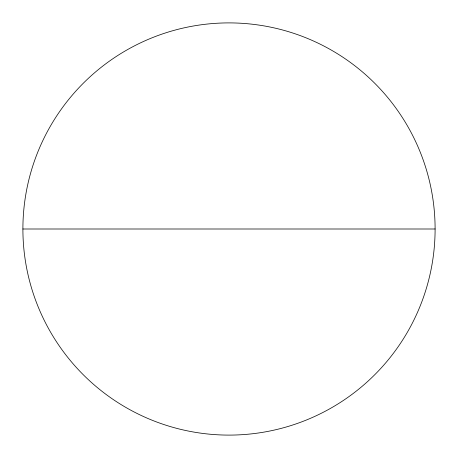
<?xml version="1.0" encoding="UTF-8"?>
<svg xmlns="http://www.w3.org/2000/svg" width="458" height="458" viewBox="0 0 458 458"><rect width="100%" height="100%" fill="white"/><g stroke="black" fill="none" stroke-linecap="round" stroke-linejoin="round"><path stroke-width="0.69" d="M22.9 229L435.1 229A206.1 206.1 0 0 1 125.95 407.488A206.1 206.1 0 0 1 125.95 50.512A206.1 206.1 0 0 1 435.1 229"/></g></svg>
